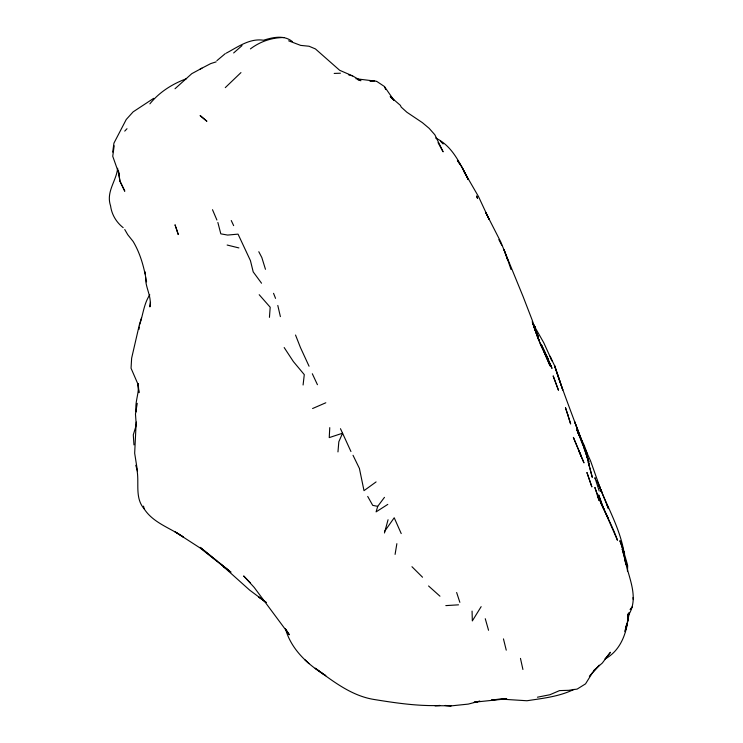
<?xml version="1.0" encoding="UTF-8"?>
<svg xmlns="http://www.w3.org/2000/svg" width="743" height="743" viewBox="0 0 743 743"><rect width="100%" height="100%" fill="white"/><g stroke="black" fill="none" stroke-linecap="round" stroke-linejoin="round"><path stroke-width="1.11" d="M627.463 570.429L627.538 565.293M627.473 571.209L627.584 565.442M329.762 427.634L329.242 437.608L342.569 433.215L350.947 451.521M384.465 532.991L388.06 519.738M269.44 317.354L270.192 307.24L259.196 294.711M337.963 451.92L338.827 441.751L342.569 433.215L340.461 428.692M136.303 422.08L135.802 426.621L133.294 434.85L133.963 444.918M303.088 384.995L304.286 374.63L293.383 361.572L284.17 347.548M139.015 329.316L139.294 327.059M139.573 324.802C143.083 314.883 143.808 303.72 149.789 294.841M114.171 145.795L112.741 156.29L119.493 175.348L118.453 172.348L119.948 181.153L124.74 191.081L119.948 181.153L118.378 170.11M112.704 152.083L113.939 143.13L126.254 119.474L133.127 111.868L153.662 98.336M150.513 302.336L149.882 306.896C152.009 296.615 145.294 287.671 145.572 277.483M117.663 168.252C116.261 181.32 105.785 191.778 110.586 205.913C111.71 214.56 116.345 222.296 123.171 227.664M395.09 554.38L396.864 543.681M137.251 403.347L135.467 414.046L136.136 423.334L134.669 453.211L137.464 470.941M625.262 630.612L626.293 625.16M627.538 618.622L628.448 613.133L627.426 622.365L625.058 631.699L627.398 623.377L628.364 614.266L627.426 622.365L629.405 612.576L628.216 615.445M384.465 497.355L377.713 506.364L376.088 511.89L387.79 504.386M141.504 317.958L139.359 324.737L131.632 358.219L131.047 368.231L137.752 383.704L138.932 392.703L138.226 383.871M625.309 629.442L627.398 623.377C624.872 637.735 618.52 651.648 605.155 658.911M628.411 615.269C639.872 597.121 627.742 576.048 624.464 557.389L626.674 565.785M200.294 115.583L206.898 121.276L200.146 115.722M481.148 606.659L472.325 620.916L472.065 611.09M593.917 670.325L602.294 663.072L610.43 652.28M384.568 531.431L394.208 517.769L401.22 533.585M605.127 658.892L610.114 652.735M630.25 609.483L632.367 606.901L630.203 609.344M589.366 676.232L599.285 665.199L592.617 672.508L585.54 683.857L577.153 689.086L568.776 690.312L559.535 690.609L549.913 694.733L537.44 697.203M124.74 131.112L126.988 128.725M149.882 103.844C159.448 92.021 172.432 83.885 186.586 78.656M225.278 87.628L240.955 72.6M175.014 88.742L191.768 73.678L201.938 68.17M233.655 52.957L242.042 45.592M216.9 60.657L225.278 53.626M376.088 481.919L364.005 490.659L359.463 468.684M250.419 48.899C259.948 41.636 271.919 37.484 283.928 37.54M226.206 53.162C237.853 47.032 249.639 38.088 263.496 40.233C272.83 37.345 283.956 34.735 292.305 41.534M200.146 69.09L210.743 63.582L216.148 61.864M312.589 408.529L325.815 402.771M574.079 689.337C559.33 696.628 542.938 698.29 526.945 700.751L501.757 699.163L491.708 699.822L506.717 698.819L474.155 702.209L477.99 701.578L468.239 704.104L451.484 705.85L445.206 705.497M476.625 702.051L479.764 700.965M370.06 81.386L374.611 80.792M445.819 605.61L458.515 604.83M334.192 73.427L340.424 73.213M445.41 705.497L451.177 705.804L434.813 705.674L439.995 705.488C417.733 706.277 395.629 702.971 373.72 699.423C351.365 695.727 333.003 681.266 315.218 668.217L325.815 675.712C307.955 664.697 291.098 649.512 285.423 628.578M376.088 81.219L355.888 78.739M377.713 506.364L372.717 505.361L367.711 496.435M227.144 245.032L238.893 247.921M358.897 80.049L360.959 80.708L352.563 75.879L348.736 74.904M357.467 79.538L359.333 80.095M288.618 40.819L300.683 45.397L309.06 46.242L315.441 48.936L339.653 70.288L352.563 75.879M435.686 138.059C452.654 146.111 460.038 163.813 468.239 179.416L462.127 167.407L457.4 160.46L459.861 164.045M376.636 81.321L384.419 86.504L385.654 89.485M228.965 570.652L200.146 547.34L216.9 560.928M225.891 568.367L200.146 548.018L175.014 531.774L183.391 537.059C170.268 527.911 153.188 522.942 144.151 508.834C133.452 496.454 140.798 479.625 135.746 465.294M227.618 569.621L231.073 572.119M265.307 601.765L258.796 597.028L266.431 602.564M228.816 570.568L223.299 566.5L249.555 590.035L265.966 602.322M219.482 562.99L228.073 569.862M390.196 96.525L400.393 105.357L401.22 107.122L406.876 112.239L422.377 122.641L429.194 128.372L434.85 134.78L443.107 151.823L438.036 142.619M428.553 585.967L439.958 596.192M250.419 582.865L243.648 575.955L254.162 587.379L289.352 634.773L285.962 629.414M304.667 659.552L309.06 663.648M390.818 97.324L393.985 100.333L384.465 86.587M411.956 566.714L422.535 577.227M440.478 141.207L443.107 143.956M261.536 283.213L253.205 271.901L250.437 260.626L238.048 234.129L227.646 235.067L220.81 233.85L217.866 222.473M533.335 324.44L535.266 327.273L532.945 323.697L543.783 342.774L552.021 360.949L550.154 356.278M124.74 229.503L127.75 234.695L133.127 241.447C140.557 253.911 144.17 267.74 146.557 281.885M465.954 174.874L464.254 171.902L478.529 196.635L489.191 219.501L485.857 212.739L500.717 241.865L523.128 296.643L532.294 320.372L538.926 340.118L537.421 336.765L550.117 365.937L544.545 353.046M258.796 251.719L261.824 257.524L265.465 269.3M498.841 239.59L501.757 245.19M577.506 431.646L580.432 437.701L577.627 431.451M585.54 449.729L590.546 460.883L601.737 492.479L599.304 486.136C608.118 508.546 620.544 529.675 624.25 553.841L621.009 542.297L627.426 564.55M462.127 167.407L468.239 179.416M545.938 354.541L552.021 368.389L544.498 352.033L551.325 366.633M597.307 495.674L599.23 500.708L594.883 487.399C600.678 505.639 611.145 522.097 617.452 540.245L604.588 510.812M550.86 358.033L554.547 365.575L562.73 389.871L554.547 365.575L559.748 381.168M577.153 430.234L583.088 445.837M353.018 455.292L359.333 468.266M535.248 330.282L538.183 336.328L532.907 323.967M548.436 359.436L541.192 344.269L545.446 353.557M608.35 518.326L601.031 503.197L604.133 509.819L598.644 494.903L601.969 504.608M231.259 220.532L233.655 225.631M576.856 430.086L584.165 445.215L587.072 453.211M312.32 373.748L317.437 384.707M576.847 429.742L577.153 430.411M543.644 350.984L547.888 359.742L540.514 344.659L532.183 321.728M577.608 431.72L582.549 442.698L574.618 421.708L582.521 442.689L580.85 438.704M212.498 209.702L216.9 220.012M598.301 484.046L601.923 492.581L596.889 480.359M602.294 505.398L604.208 509.912M309.06 366.225L300.451 347.548L295.528 335.028M607.059 505.221L608.433 508.602L599.304 486.061M533.948 327.161L537.551 336.69L534.737 328.647M273.545 293.318L275.551 298.37M175.645 226.392L175.014 224.767L178.255 234.556L175.97 227.414M507.664 259.669L504.005 249.648L507.645 259.929M583.478 446.905L588.93 461.812C579.234 432.166 567.178 403.3 557.269 373.683M535.266 330.217L538.74 340.015M506.958 257.617L511.017 269.458M456.639 592.505L459.861 602.35M599.202 491.012L594.929 477.703L595.384 479.133M485.263 618.715L488.55 630.278M626.46 564.791L622.216 549.012L626.46 564.791L624.77 557.213L625.495 562.72M503.457 638.887L506.252 650.171M277.808 305.457L280.38 316.611M143.538 506.132L144.151 508.834M520.471 658.391L522.914 669.471M633.027 597.604L633.315 599.582M136.257 411.836C134.409 402.409 139.498 393.288 138.161 383.917M145.052 271.799L145.256 274.074M581.351 456.508L573.373 437.404L583.979 462.88L578.518 450.054L581.351 456.508M477.47 198.223L476.625 196.171L477.47 198.223M558.402 390.066L553.201 376.032L558.402 390.066M620.368 541.935L619.922 540.663L624.594 554.046L620.368 541.935M591.818 486.749L586.97 472.622L591.818 486.749M567.856 414.873L565.469 407.638L570.643 424.002L567.856 414.873M586.366 453.62L583.784 445.438L589.505 466.065L586.366 453.62M590.509 470.579L588.261 462.202L592.292 477.35L590.509 470.579"/></g></svg>
